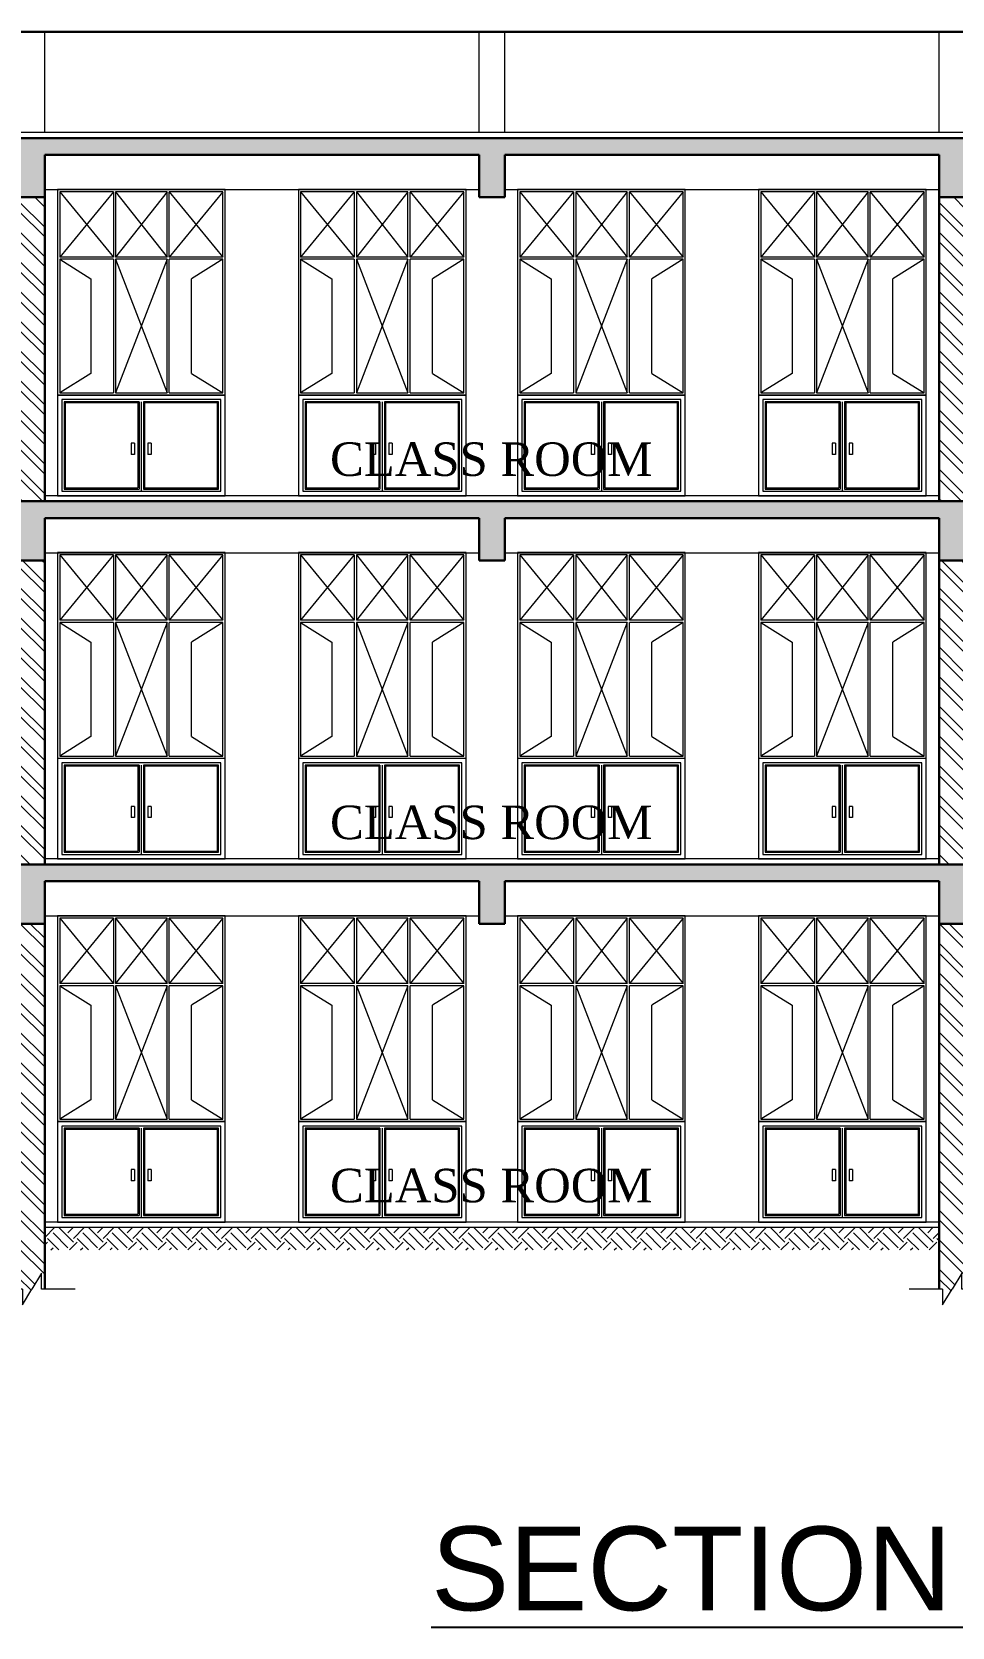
# Model space of a CAD drawing. Header units: metres. Extents: x 1545540 to 2027037, y 435419 to 693806.
# Drawn here: x 1978483 to 1986712, y 556136 to 570409 of the extents above; entities that cross this region are included whole.
import ezdxf

# ---------------------------------------------------------------- set-up
doc = ezdxf.new("R2010")
doc.units = ezdxf.units.M
doc.header["$LTSCALE"] = 1000
for name, color, linetype, lineweight in [('cb', 253, 'Continuous', 9), ('coloum hatch', 254, 'Continuous', 9), ('elevation', 1, 'Continuous', 13), ('elevation-2', 1, 'Continuous', 5), ('FLOOR FINISH', 10, 'Continuous', 15), ('Hatch', 8, 'Continuous', 13), ('SLAB', 5, 'Continuous', 30), ('Wall', 7, 'Continuous', 30), ('wall l', 7, 'Continuous', 20), ('Window', 150, 'Continuous', 15), ('Window n door', 150, 'Continuous', 15)]:
    doc.layers.add(name, color=color, linetype=linetype, lineweight=lineweight)
doc.layers.add('text', color=7, linetype='Continuous')
doc.styles.add('L120', font='simplex.shx', dxfattribs={"height": 1})
doc.styles.add('style1', font='')
doc.styles.get('style1').set_extended_font_data('Century Gothic')
pattern_1 = [(135, (6090270.98, 551136.73), (132.5825214, 132.5825214), []), (135, (6090182.6, 551136.73), (132.5825214, 132.5825214), [])]
pattern_2 = [(130, (5502746.58, 1027870.74), (-215.178055, -18.8256405), [22.5, -247.5]), (185, (5502746.58, 1027870.74), (41.6254, 225.65764), [18, -198]), (79.5486, (5502728.65, 1027869.17), (-173.552814, 206.831863), [19.122057, -210.342634]), (133.8158, (5502746.58, 1027930.74), (-320.172315, -49.655704), [33.75, -371.25]), (83.3644, (5502719.9, 1027926.6), (-280.398812, 292.23536), [28.683086, -315.5139]), (188.8158, (5502746.58, 1027930.74), (-280.398583, 292.23558), [27, -297]), (159, (5502716.58, 1027915.74), (-179.072116, -120.785667), [22.5, -247.5]), (214, (5502716.58, 1027915.74), (-72.9946, 217.545013), [18, -198]), (108.5486, (5502701.66, 1027905.67), (-252.066789, 96.759149), [19.122057, -210.342634]), (142.5, (5502746.58, 1027870.74), (-3.6479566, 99.8681561), [0, -195.6, 0, -201, 0, -198.75]), (172.5, (5502746.58, 1027870.74), (-78.9208612, 118.3235135), [0, -114.6, 0, -191.1, 0, -75.75]), (212.5, (5502813.48, 1027870.74), (-160.1467308, -6.7664615), [0, -75, 0, -234, 0, -310.5]), (222.5, (5502843.48, 1027870.74), (-174.955851, 30.0314947), [0, -97.5, 0, -155.4, 0, -220.5])]

# ---------------------------------------------------------------- blocks, each defined once
blk = doc.blocks.new('WS')
at = {"layer": 'Window n door', "ltscale": 0.05}
for p, q in [((4988.993, 75.704), (4989.473, 75.704)), ((4988.993, 75.119), (4988.993, 75.704)), ((4988.993, 75.704), (4989.473, 75.119)), ((4989.473, 75.704), (4988.993, 75.119)), ((4989.473, 75.119), (4989.473, 75.704)), ((4989.493, 75.704), (4989.953, 75.704)), ((4989.493, 75.119), (4989.493, 75.704)), ((4989.493, 75.704), (4989.953, 75.119)), ((4989.953, 75.704), (4989.493, 75.119)), ((4989.953, 75.704), (4989.953, 75.119)), ((4989.973, 75.704), (4990.453, 75.704)), ((4989.973, 75.704), (4989.973, 75.119)), ((4989.973, 75.704), (4990.453, 75.119)), ((4990.453, 75.704), (4989.973, 75.119)), ((4990.453, 75.704), (4990.453, 75.119)), ((4988.993, 75.119), (4989.473, 75.119)), ((4988.993, 75.099), (4989.473, 75.099)), ((4988.993, 73.904), (4988.993, 75.099)), ((4988.993, 75.099), (4989.273, 74.924)), ((4989.473, 73.904), (4989.473, 75.099)), ((4989.493, 75.119), (4989.953, 75.119)), ((4989.493, 75.099), (4989.953, 75.099)), ((4989.493, 73.904), (4989.493, 75.099)), ((4989.493, 75.099), (4989.953, 73.904)), ((4989.953, 75.099), (4989.493, 73.904)), ((4989.953, 75.099), (4989.953, 73.904)), ((4989.973, 75.119), (4990.453, 75.119)), ((4989.973, 75.099), (4990.453, 75.099)), ((4989.973, 75.099), (4989.973, 73.904)), ((4990.453, 75.099), (4990.173, 74.924)), ((4990.453, 75.099), (4990.453, 73.904)), ((4989.273, 74.078), (4989.273, 74.924)), ((4990.173, 74.924), (4990.173, 74.078)), ((4989.273, 74.078), (4988.993, 73.904)), ((4990.173, 74.078), (4990.453, 73.904)), ((4989.473, 73.904), (4988.993, 73.904)), ((4989.953, 73.904), (4989.493, 73.904)), ((4990.453, 73.904), (4989.973, 73.904))]:
    blk.add_line(p, q, dxfattribs=at)
blk.add_lwpolyline([(4988.973, 75.724), (4990.473, 75.724), (4990.473, 73.884), (4988.973, 73.884)], close=True, dxfattribs=at)
blk = doc.blocks.new('gjghj')
at = {"layer": 'wall l', "ltscale": 0.05}
for p, q in [((5060.719, -64.222), (5060.719, -64.081)), ((5060.719, -64.081), (5060.804, -64.222)), ((5060.419, -64.222), (5060.719, -64.222)), ((5060.89, -64.364), (5060.804, -64.222)), ((5060.89, -64.222), (5061.19, -64.222)), ((5060.89, -64.222), (5060.89, -64.364))]:
    blk.add_line(p, q, dxfattribs=at)
blk = doc.blocks.new('FHG')
at = {"layer": 'cb', "ltscale": 0.05}
for p, q in [((3498.604, -475.286), (3497.104, -475.286)), ((3497.104, -475.286), (3497.104, -476.186)), ((3498.604, -476.186), (3498.604, -475.286)), ((3498.564, -475.326), (3497.143, -475.326)), ((3497.143, -475.326), (3497.143, -476.146)), ((3497.823, -475.346), (3497.823, -476.116)), ((3497.833, -475.346), (3497.833, -476.126)), ((3497.853, -475.346), (3497.853, -476.146)), ((3498.544, -475.346), (3497.873, -475.346)), ((3497.873, -475.346), (3497.873, -476.126)), ((3497.883, -475.346), (3497.883, -476.116)), ((3498.534, -475.356), (3497.883, -475.356)), ((3498.534, -476.116), (3498.534, -475.356)), ((3498.544, -476.126), (3498.544, -475.346)), ((3498.564, -476.146), (3498.564, -475.326)), ((3497.763, -475.716), (3497.763, -475.816)), ((3497.793, -475.716), (3497.763, -475.716)), ((3497.793, -475.716), (3497.793, -475.816)), ((3497.913, -475.716), (3497.913, -475.816)), ((3497.943, -475.716), (3497.913, -475.716)), ((3497.943, -475.716), (3497.943, -475.816)), ((3497.793, -475.816), (3497.763, -475.816)), ((3497.943, -475.816), (3497.913, -475.816)), ((3497.143, -476.146), (3498.564, -476.146)), ((3497.873, -476.126), (3498.544, -476.126)), ((3497.883, -476.116), (3498.534, -476.116)), ((3497.104, -476.186), (3498.604, -476.186))]:
    blk.add_line(p, q, dxfattribs=at)
for points in [[(3497.833, -475.346), (3497.163, -475.346), (3497.163, -476.126), (3497.833, -476.126)], [(3497.823, -475.356), (3497.173, -475.356), (3497.173, -476.116), (3497.823, -476.116)]]:
    blk.add_lwpolyline(points, dxfattribs=at)

msp = doc.modelspace()

# ---------------------------------------------------------------- hatches: boundary and pattern name
at = {"layer": 'Hatch', "ltscale": 0.05}
h = msp.add_hatch(dxfattribs=at)
h.set_pattern_fill('AR-CONC', color=256, scale=30, style=0)
h.set_pattern_definition(pattern_2)
h.paths.add_polyline_path([(1961906.1397, 569458.8197), (1982712.0379, 569458.8197), (1999172.0379, 569458.8197), (2003287.0379, 569458.8197), (2003287.0379, 568928.8146), (2003057.0379, 568928.8146), (2003057.0379, 569308.8197), (1999172.0379, 569308.8197), (1999172.0379, 568928.8146), (1998942.0379, 568928.8146), (1998942.0379, 569308.8197), (1995057.0379, 569308.8197), (1995057.0379, 568928.8146), (1994826.1397, 568928.8146), (1994826.1397, 569308.8197), (1990942.0379, 569308.8197), (1990942.0379, 568928.8146), (1990712.0379, 568928.8146), (1990712.0379, 569308.8197), (1986827.0379, 569308.8197), (1986827.0379, 568928.8146), (1986597.0379, 568928.8146), (1986597.0379, 569308.8197), (1982712.0379, 569308.8197), (1982712.0379, 568928.8146), (1982482.0379, 568928.8146), (1982482.0379, 569308.8197), (1978597.0379, 569308.8197), (1978597.0379, 568928.8146), (1978367.0379, 568928.8146), (1978367.0379, 569308.8197), (1974482.0379, 569308.8197), (1974482.0379, 568928.8146), (1974252.0379, 568928.8146), (1974252.0379, 569308.8197), (1970367.0379, 569308.8197), (1970367.0379, 568928.8146), (1970137.0379, 568928.8146), (1970137.0379, 569308.8197), (1966252.0379, 569308.8197), (1966252.0379, 568928.8146), (1966022.0379, 568928.8146), (1966022.0379, 569308.8197), (1962136.1397, 569308.8197), (1962136.1397, 568928.8146), (1961906.1397, 568928.8146)])
h = msp.add_hatch(dxfattribs=at)
h.set_pattern_fill('ANSI32', color=256, scale=500, style=0)
h.set_pattern_definition(pattern_1)
h.paths.add_polyline_path([(1978367.0379, 562429.3765), (1978597.0379, 562429.3765), (1978597.0379, 559159.655), (1978567.9065, 559159.655), (1978567.9065, 559301.4346), (1978397.3436, 559017.8754), (1978397.3436, 559159.655), (1978367.0379, 559159.655), (1978367.0379, 559759.7254), (1978368.1501, 559759.7254), (1978368.1501, 560659.7254), (1978367.0379, 560659.7254)])
h.paths.add_polyline_path([(1978367.0379, 565679.0277), (1978597.0379, 565679.0277), (1978597.0379, 562959.3765), (1978367.0379, 562959.3765), (1978367.0379, 563009.3765), (1978368.1501, 563009.3765), (1978368.1501, 563909.3765), (1978367.0379, 563909.3765)])
h.paths.add_polyline_path([(1978367.0379, 568928.8146), (1978597.0379, 568928.8146), (1978597.0379, 566209.0277), (1978367.0379, 566209.0277), (1978367.0379, 566259.1686), (1978368.1501, 566259.1686), (1978368.1501, 567159.1686), (1978367.0379, 567159.1686)])
h = msp.add_hatch(dxfattribs=at)
h.set_pattern_fill('ANSI32', color=256, scale=500, style=0)
h.set_pattern_definition(pattern_1)
h.paths.add_polyline_path([(1986597.0379, 562429.3765), (1986827.0379, 562429.3765), (1986827.0379, 559159.655), (1986797.9065, 559159.655), (1986797.9065, 559301.4346), (1986627.3436, 559017.8754), (1986627.3436, 559159.655), (1986597.0379, 559159.655)])
h.paths.add_polyline_path([(1986597.0379, 565679.0277), (1986827.0379, 565679.0277), (1986827.0379, 562959.3765), (1986597.0379, 562959.3765)])
h.paths.add_polyline_path([(1986597.0379, 568928.8146), (1986827.0379, 568928.8146), (1986827.0379, 566209.0277), (1986597.0379, 566209.0277)])
h = msp.add_hatch(dxfattribs=at)
h.set_pattern_fill('AR-CONC', color=256, scale=30, style=0)
h.set_pattern_definition(pattern_2)
h.paths.add_polyline_path([(1961906.1397, 566209.0277), (1982712.0379, 566209.0277), (1999172.0379, 566209.0277), (2003287.0379, 566209.0277), (2003287.0379, 565679.0277), (2003057.0379, 565679.0277), (2003057.0379, 566059.0277), (1999172.0379, 566059.0277), (1999172.0379, 565679.0277), (1998942.0379, 565679.0277), (1998942.0379, 566059.0277), (1995057.0379, 566059.0277), (1995057.0379, 565679.0277), (1994826.1397, 565679.0277), (1994826.1397, 566059.0277), (1990942.0379, 566059.0277), (1990942.0379, 565679.0277), (1990712.0379, 565679.0277), (1990712.0379, 566059.0277), (1986827.0379, 566059.0277), (1986827.0379, 565679.0277), (1986597.0379, 565679.0277), (1986597.0379, 566059.0277), (1982712.0379, 566059.0277), (1982712.0379, 565679.0277), (1982482.0379, 565679.0277), (1982482.0379, 566059.0277), (1978597.0379, 566059.0277), (1978597.0379, 565679.0277), (1978367.0379, 565679.0277), (1978367.0379, 566059.0277), (1974482.0379, 566059.0277), (1974482.0379, 565679.0277), (1974252.0379, 565679.0277), (1974252.0379, 566059.0277), (1970367.0379, 566059.0277), (1970367.0379, 565679.0277), (1970137.0379, 565679.0277), (1970137.0379, 566059.0277), (1966252.0379, 566059.0277), (1966252.0379, 565679.0277), (1966022.0379, 565679.0277), (1966022.0379, 566059.0277), (1962136.1397, 566059.0277), (1962136.1397, 565679.0277), (1961906.1397, 565679.0277)])
h = msp.add_hatch(dxfattribs=at)
h.set_pattern_fill('AR-CONC', color=256, scale=30, style=0)
h.set_pattern_definition(pattern_2)
h.paths.add_polyline_path([(1982712.0379, 562809.3765), (1982712.0379, 562429.3765), (1982482.0379, 562429.3765), (1982482.0379, 562809.3765), (1978597.0379, 562809.3765), (1978597.0379, 562429.3765), (1978367.0379, 562429.3765), (1978367.0379, 562809.3765), (1974482.0379, 562809.3765), (1974482.0379, 562429.3765), (1974252.0379, 562429.3765), (1974252.0379, 562809.3765), (1970367.0379, 562809.3765), (1970367.0379, 562429.3765), (1970137.0379, 562429.3765), (1970137.0379, 562809.3765), (1966252.0379, 562809.3765), (1966252.0379, 562429.3765), (1966022.0379, 562429.3765), (1966022.0379, 562809.3765), (1962136.1397, 562809.3765), (1962136.1397, 562429.3765), (1961906.1397, 562429.3765), (1961906.1397, 562959.3765), (1982712.0379, 562959.3765), (1999172.0379, 562959.3765), (2003287.0379, 562959.3765), (2003287.0379, 562429.3765), (2003057.0379, 562429.3765), (2003057.0379, 562809.3765), (1999172.0379, 562809.3765), (1999172.0379, 562429.3765), (1998942.0379, 562429.3765), (1998942.0379, 562809.3765), (1995057.0379, 562809.3765), (1995057.0379, 562429.3765), (1994826.1397, 562429.3765), (1994826.1397, 562809.3765), (1990942.0379, 562809.3765), (1990942.0379, 562429.3765), (1990712.0379, 562429.3765), (1990712.0379, 562809.3765), (1986827.0379, 562809.3765), (1986827.0379, 562429.3765), (1986597.0379, 562429.3765), (1986597.0379, 562809.3765)])

# ---------------------------------------------------------------- linework, layer by layer
at = {"layer": 'coloum hatch', "ltscale": 0.05}
for p, q in [((1978597.0379, 569508.8197), (1978597.0379, 570408.8197)), ((1982482.0379, 569508.8197), (1982482.0379, 570408.8197)), ((1982712.0379, 569508.8197), (1982712.0379, 570408.8197)), ((1986597.0379, 569508.8197), (1986597.0379, 570408.8197)), ((1978597.0379, 568928.8146), (1978597.0379, 566209.1686)), ((1978597.0379, 565679.0277), (1978597.0379, 562959.3765)), ((1978597.0379, 562429.3765), (1978597.0379, 559159.655))]:
    msp.add_line(p, q, dxfattribs=at)
at = {"layer": 'elevation', "ltscale": 0.05}
for p, q in [((2003290.5201, 569508.8197), (1962136.1397, 569508.8197)), ((1986597.0379, 566259.0277), (1978597.0379, 566259.0277)), ((1986597.0379, 563009.3765), (1978597.0379, 563009.3765))]:
    msp.add_line(p, q, dxfattribs=at)
at = {"layer": 'elevation-2', "ltscale": 0.05}
for p, q in [((1978597.0379, 568998.8146), (1982482.0379, 568998.8146)), ((1982712.0379, 568998.8146), (1986597.0379, 568998.8146)), ((1978597.0379, 565749.0277), (1982482.0379, 565749.0277)), ((1982712.0379, 565749.0277), (1986597.0379, 565749.0277)), ((1978597.0379, 562499.3765), (1982482.0379, 562499.3765)), ((1982712.0379, 562499.3765), (1986597.0379, 562499.3765))]:
    msp.add_line(p, q, dxfattribs=at)
at = {"layer": 'FLOOR FINISH', "ltscale": 0.05}
for p, q in [((1986597.0379, 566259.1686), (1978597.0379, 566259.1686)), ((1986597.0379, 563009.3765), (1978597.0379, 563009.3765)), ((1986597.0379, 559759.7254), (1978597.0379, 559759.7254))]:
    msp.add_line(p, q, dxfattribs=at)
at = {"layer": 'SLAB', "ltscale": 0.05}
for p, q in [((1982712.0379, 569458.8197), (1961906.1397, 569458.8197)), ((1999172.0379, 569458.8197), (1982712.0379, 569458.8197)), ((1982482.0379, 569308.8197), (1978597.0379, 569308.8197)), ((1978597.0379, 568928.8146), (1978597.0379, 569308.8197)), ((1982482.0379, 568928.8146), (1982482.0379, 569308.8197)), ((1986597.0379, 569308.8197), (1982712.0379, 569308.8197)), ((1982712.0379, 568928.8146), (1982712.0379, 569308.8197)), ((1986597.0379, 568928.8146), (1986597.0379, 569308.8197)), ((1978597.0379, 568928.8146), (1978367.0379, 568928.8146)), ((1982712.0379, 568928.8146), (1982482.0379, 568928.8146)), ((1986827.0379, 568928.8146), (1986597.0379, 568928.8146)), ((1982712.0379, 566209.0277), (1961906.1397, 566209.0277)), ((1999172.0379, 566209.0277), (1982712.0379, 566209.0277)), ((1982482.0379, 566059.0277), (1978597.0379, 566059.0277)), ((1978597.0379, 565679.0277), (1978597.0379, 566059.0277)), ((1982482.0379, 565679.0277), (1982482.0379, 566059.0277)), ((1986597.0379, 566059.0277), (1982712.0379, 566059.0277)), ((1982712.0379, 565679.0277), (1982712.0379, 566059.0277)), ((1986597.0379, 565679.0277), (1986597.0379, 566059.0277)), ((1978597.0379, 565679.0277), (1978367.0379, 565679.0277)), ((1982712.0379, 565679.0277), (1982482.0379, 565679.0277)), ((1986827.0379, 565679.0277), (1986597.0379, 565679.0277)), ((1982712.0379, 562959.3765), (1961906.1397, 562959.3765)), ((1999172.0379, 562959.3765), (1982712.0379, 562959.3765)), ((1982482.0379, 562809.3765), (1978597.0379, 562809.3765)), ((1978597.0379, 562429.3765), (1978597.0379, 562809.3765)), ((1982482.0379, 562429.3765), (1982482.0379, 562809.3765)), ((1986597.0379, 562809.3765), (1982712.0379, 562809.3765)), ((1982712.0379, 562429.3765), (1982712.0379, 562809.3765)), ((1986597.0379, 562429.3765), (1986597.0379, 562809.3765)), ((1978597.0379, 562429.3765), (1978367.0379, 562429.3765)), ((1982712.0379, 562429.3765), (1982482.0379, 562429.3765)), ((1986827.0379, 562429.3765), (1986597.0379, 562429.3765))]:
    msp.add_line(p, q, dxfattribs=at)
at = {"layer": 'Wall', "ltscale": 0.05}
for p, q in [((2003287.0379, 570408.8197), (1962136.1397, 570408.8197)), ((1978597.0379, 566209.1686), (1978597.0379, 568928.8146)), ((1986597.0379, 566209.1686), (1986597.0379, 568928.8146)), ((1978597.0379, 562959.3765), (1978597.0379, 565679.0277)), ((1986597.0379, 562959.3765), (1986597.0379, 565679.0277)), ((1978597.0379, 559159.655), (1978597.0379, 562429.3765)), ((1986597.0379, 559159.655), (1986597.0379, 562429.3765))]:
    msp.add_line(p, q, dxfattribs=at)
at = {"layer": 'wall l', "ltscale": 0.05}
for p, q in [((1978597.0379, 559620.9197), (1978685.8436, 559709.7254)), ((1986597.0379, 559709.7254), (1978597.0379, 559709.7254)), ((1978803.9428, 559529.5139), (1978671.3603, 559662.0965)), ((1978853.6612, 559579.2324), (1978723.1682, 559709.7254)), ((1978803.9428, 559662.0965), (1978851.5717, 559709.7254)), ((1978853.6612, 559612.378), (1978951.0086, 559709.7254)), ((1979069.1078, 559529.5139), (1978936.5253, 559662.0965)), ((1979118.8263, 559579.2324), (1978988.3333, 559709.7254)), ((1979069.1078, 559662.0965), (1979116.7368, 559709.7254)), ((1979118.8263, 559612.378), (1979216.1737, 559709.7254)), ((1979334.2729, 559529.5139), (1979201.6904, 559662.0965)), ((1979383.9913, 559579.2324), (1979253.4983, 559709.7254)), ((1979334.2729, 559662.0965), (1979381.9018, 559709.7254)), ((1979383.9913, 559612.378), (1979481.3387, 559709.7254)), ((1979599.4379, 559529.5139), (1979466.8554, 559662.0965)), ((1979649.1564, 559579.2324), (1979518.6634, 559709.7254)), ((1979599.4379, 559662.0965), (1979647.0669, 559709.7254)), ((1979649.1564, 559612.378), (1979746.5037, 559709.7254)), ((1979864.603, 559529.5139), (1979732.0204, 559662.0965)), ((1979914.3214, 559579.2324), (1979783.8284, 559709.7254)), ((1979864.603, 559662.0965), (1979912.2319, 559709.7254)), ((1979914.3214, 559612.378), (1980011.6688, 559709.7254)), ((1980129.768, 559529.5139), (1979997.1855, 559662.0965)), ((1980179.4864, 559579.2324), (1980048.9934, 559709.7254)), ((1980129.768, 559662.0965), (1980177.3969, 559709.7254)), ((1980179.4864, 559612.378), (1980276.8338, 559709.7254)), ((1980394.933, 559529.5139), (1980262.3505, 559662.0965)), ((1980444.6515, 559579.2324), (1980314.1585, 559709.7254)), ((1980394.933, 559662.0965), (1980442.562, 559709.7254)), ((1980444.6515, 559612.378), (1980541.9989, 559709.7254)), ((1980660.0981, 559529.5139), (1980527.5156, 559662.0965)), ((1980709.8165, 559579.2324), (1980579.3235, 559709.7254)), ((1980660.0981, 559662.0965), (1980707.727, 559709.7254)), ((1980709.8165, 559612.378), (1980807.1639, 559709.7254)), ((1980925.2631, 559529.5139), (1980792.6806, 559662.0965)), ((1980974.9816, 559579.2324), (1980844.4886, 559709.7254)), ((1980925.2631, 559662.0965), (1980972.8921, 559709.7254)), ((1980974.9816, 559612.378), (1981072.329, 559709.7254)), ((1981190.4282, 559529.5139), (1981057.8457, 559662.0965)), ((1981240.1466, 559579.2324), (1981109.6536, 559709.7254)), ((1981190.4282, 559662.0965), (1981238.0571, 559709.7254)), ((1981240.1466, 559612.378), (1981337.494, 559709.7254)), ((1981455.5932, 559529.5139), (1981323.0107, 559662.0965)), ((1981505.3117, 559579.2324), (1981374.8187, 559709.7254)), ((1981455.5932, 559662.0965), (1981503.2222, 559709.7254)), ((1981505.3117, 559612.378), (1981602.659, 559709.7254)), ((1981720.7583, 559529.5139), (1981588.1757, 559662.0965)), ((1981770.4767, 559579.2324), (1981639.9837, 559709.7254)), ((1981720.7583, 559662.0965), (1981768.3872, 559709.7254)), ((1981770.4767, 559612.378), (1981867.8241, 559709.7254)), ((1981985.9233, 559529.5139), (1981853.3408, 559662.0965)), ((1982035.6417, 559579.2324), (1981905.1487, 559709.7254)), ((1981985.9233, 559662.0965), (1982033.5522, 559709.7254)), ((1982035.6417, 559612.378), (1982132.9891, 559709.7254)), ((1982251.0883, 559529.5139), (1982118.5058, 559662.0965)), ((1982300.8068, 559579.2324), (1982170.3138, 559709.7254)), ((1982251.0883, 559662.0965), (1982298.7173, 559709.7254)), ((1982300.8068, 559612.378), (1982398.1542, 559709.7254)), ((1982516.2534, 559529.5139), (1982383.6709, 559662.0965)), ((1982565.9718, 559579.2324), (1982435.4788, 559709.7254)), ((1982516.2534, 559662.0965), (1982563.8823, 559709.7254)), ((1982565.9718, 559612.378), (1982663.3192, 559709.7254)), ((1982781.4184, 559529.5139), (1982648.8359, 559662.0965)), ((1982831.1369, 559579.2324), (1982700.6439, 559709.7254)), ((1982781.4184, 559662.0965), (1982829.0474, 559709.7254)), ((1982831.1369, 559612.378), (1982928.4843, 559709.7254)), ((1983046.5835, 559529.5139), (1982914.001, 559662.0965)), ((1983096.3019, 559579.2324), (1982965.8089, 559709.7254)), ((1983046.5835, 559662.0965), (1983094.2124, 559709.7254)), ((1983096.3019, 559612.378), (1983193.6493, 559709.7254)), ((1983311.7485, 559529.5139), (1983179.166, 559662.0965)), ((1983361.467, 559579.2324), (1983230.974, 559709.7254)), ((1983311.7485, 559662.0965), (1983359.3775, 559709.7254)), ((1983361.467, 559612.378), (1983458.8143, 559709.7254)), ((1983576.9136, 559529.5139), (1983444.331, 559662.0965)), ((1983626.632, 559579.2324), (1983496.139, 559709.7254)), ((1983576.9136, 559662.0965), (1983624.5425, 559709.7254)), ((1983626.632, 559612.378), (1983723.9794, 559709.7254)), ((1983842.0786, 559529.5139), (1983709.4961, 559662.0965)), ((1983891.797, 559579.2324), (1983761.304, 559709.7254)), ((1983842.0786, 559662.0965), (1983889.7075, 559709.7254)), ((1983891.797, 559612.378), (1983989.1444, 559709.7254)), ((1984107.2436, 559529.5139), (1983974.6611, 559662.0965)), ((1984156.9621, 559579.2324), (1984026.4691, 559709.7254)), ((1984107.2436, 559662.0965), (1984154.8726, 559709.7254)), ((1984156.9621, 559612.378), (1984254.3095, 559709.7254)), ((1984372.4087, 559529.5139), (1984239.8262, 559662.0965)), ((1984422.1271, 559579.2324), (1984291.6341, 559709.7254)), ((1984372.4087, 559662.0965), (1984420.0376, 559709.7254)), ((1984422.1271, 559612.378), (1984519.4745, 559709.7254)), ((1984637.5737, 559529.5139), (1984504.9912, 559662.0965)), ((1984687.2922, 559579.2324), (1984556.7992, 559709.7254)), ((1984637.5737, 559662.0965), (1984685.2027, 559709.7254)), ((1984687.2922, 559612.378), (1984784.6396, 559709.7254)), ((1984902.7388, 559529.5139), (1984770.1563, 559662.0965)), ((1984952.4572, 559579.2324), (1984821.9642, 559709.7254)), ((1984902.7388, 559662.0965), (1984950.3677, 559709.7254)), ((1984952.4572, 559612.378), (1985049.8046, 559709.7254)), ((1985167.9038, 559529.5139), (1985035.3213, 559662.0965)), ((1985217.6223, 559579.2324), (1985087.1293, 559709.7254)), ((1985167.9038, 559662.0965), (1985215.5328, 559709.7254)), ((1985217.6223, 559612.378), (1985314.9696, 559709.7254)), ((1985433.0689, 559529.5139), (1985300.4863, 559662.0965)), ((1985482.7873, 559579.2324), (1985352.2943, 559709.7254)), ((1985433.0689, 559662.0965), (1985480.6978, 559709.7254)), ((1985482.7873, 559612.378), (1985580.1347, 559709.7254)), ((1985698.2339, 559529.5139), (1985565.6514, 559662.0965)), ((1985747.9523, 559579.2324), (1985617.4593, 559709.7254)), ((1985698.2339, 559662.0965), (1985745.8628, 559709.7254)), ((1985747.9523, 559612.378), (1985845.2997, 559709.7254)), ((1985963.3989, 559529.5139), (1985830.8164, 559662.0965)), ((1986013.1174, 559579.2324), (1985882.6244, 559709.7254)), ((1985963.3989, 559662.0965), (1986011.0279, 559709.7254)), ((1986013.1174, 559612.378), (1986110.4648, 559709.7254)), ((1986228.564, 559529.5139), (1986095.9815, 559662.0965)), ((1986278.2824, 559579.2324), (1986147.7894, 559709.7254)), ((1986228.564, 559662.0965), (1986276.1929, 559709.7254)), ((1986278.2824, 559612.378), (1986375.6298, 559709.7254)), ((1986493.729, 559529.5139), (1986361.1465, 559662.0965)), ((1986543.4475, 559579.2324), (1986412.9545, 559709.7254)), ((1986493.729, 559662.0965), (1986541.358, 559709.7254)), ((1986543.4475, 559612.378), (1986597.0379, 559665.9685)), ((1978597.0379, 559554.6285), (1978621.6418, 559579.2324)), ((1978724.2944, 559509.7254), (1978621.6418, 559612.378)), ((1978651.5717, 559509.7254), (1978671.3603, 559529.5139)), ((1978817.2999, 559509.7254), (1978886.8069, 559579.2324)), ((1978989.4595, 559509.7254), (1978886.8069, 559612.378)), ((1978916.7368, 559509.7254), (1978936.5253, 559529.5139)), ((1979082.4649, 559509.7254), (1979151.9719, 559579.2324)), ((1979254.6245, 559509.7254), (1979151.9719, 559612.378)), ((1979181.9018, 559509.7254), (1979201.6904, 559529.5139)), ((1979347.63, 559509.7254), (1979417.1369, 559579.2324)), ((1979519.7896, 559509.7254), (1979417.1369, 559612.378)), ((1979447.0669, 559509.7254), (1979466.8554, 559529.5139)), ((1979612.795, 559509.7254), (1979682.302, 559579.2324)), ((1979784.9546, 559509.7254), (1979682.302, 559612.378)), ((1979712.2319, 559509.7254), (1979732.0204, 559529.5139)), ((1979877.96, 559509.7254), (1979947.467, 559579.2324)), ((1980050.1197, 559509.7254), (1979947.467, 559612.378)), ((1979977.3969, 559509.7254), (1979997.1855, 559529.5139)), ((1980143.1251, 559509.7254), (1980212.6321, 559579.2324)), ((1980315.2847, 559509.7254), (1980212.6321, 559612.378)), ((1980242.562, 559509.7254), (1980262.3505, 559529.5139)), ((1980408.2901, 559509.7254), (1980477.7971, 559579.2324)), ((1980580.4497, 559509.7254), (1980477.7971, 559612.378)), ((1980507.727, 559509.7254), (1980527.5156, 559529.5139)), ((1980673.4552, 559509.7254), (1980742.9622, 559579.2324)), ((1980845.6148, 559509.7254), (1980742.9622, 559612.378)), ((1980772.8921, 559509.7254), (1980792.6806, 559529.5139)), ((1980938.6202, 559509.7254), (1981008.1272, 559579.2324)), ((1981110.7798, 559509.7254), (1981008.1272, 559612.378)), ((1981038.0571, 559509.7254), (1981057.8457, 559529.5139)), ((1981203.7853, 559509.7254), (1981273.2922, 559579.2324)), ((1981375.9449, 559509.7254), (1981273.2922, 559612.378)), ((1981303.2222, 559509.7254), (1981323.0107, 559529.5139)), ((1981468.9503, 559509.7254), (1981538.4573, 559579.2324)), ((1981641.1099, 559509.7254), (1981538.4573, 559612.378)), ((1981568.3872, 559509.7254), (1981588.1757, 559529.5139)), ((1981734.1153, 559509.7254), (1981803.6223, 559579.2324)), ((1981906.275, 559509.7254), (1981803.6223, 559612.378)), ((1981833.5522, 559509.7254), (1981853.3408, 559529.5139)), ((1981999.2804, 559509.7254), (1982068.7874, 559579.2324)), ((1982171.44, 559509.7254), (1982068.7874, 559612.378)), ((1982098.7173, 559509.7254), (1982118.5058, 559529.5139)), ((1982264.4454, 559509.7254), (1982333.9524, 559579.2324)), ((1982436.605, 559509.7254), (1982333.9524, 559612.378)), ((1982363.8823, 559509.7254), (1982383.6709, 559529.5139)), ((1982529.6105, 559509.7254), (1982599.1175, 559579.2324)), ((1982701.7701, 559509.7254), (1982599.1175, 559612.378)), ((1982629.0474, 559509.7254), (1982648.8359, 559529.5139)), ((1982794.7755, 559509.7254), (1982864.2825, 559579.2324)), ((1982966.9351, 559509.7254), (1982864.2825, 559612.378)), ((1982894.2124, 559509.7254), (1982914.001, 559529.5139)), ((1983059.9406, 559509.7254), (1983129.4476, 559579.2324)), ((1983232.1002, 559509.7254), (1983129.4476, 559612.378)), ((1983159.3775, 559509.7254), (1983179.166, 559529.5139)), ((1983325.1056, 559509.7254), (1983394.6126, 559579.2324)), ((1983497.2652, 559509.7254), (1983394.6126, 559612.378)), ((1983424.5425, 559509.7254), (1983444.331, 559529.5139)), ((1983590.2706, 559509.7254), (1983659.7776, 559579.2324)), ((1983762.4303, 559509.7254), (1983659.7776, 559612.378)), ((1983689.7075, 559509.7254), (1983709.4961, 559529.5139)), ((1983855.4357, 559509.7254), (1983924.9427, 559579.2324)), ((1984027.5953, 559509.7254), (1983924.9427, 559612.378)), ((1983954.8726, 559509.7254), (1983974.6611, 559529.5139)), ((1984120.6007, 559509.7254), (1984190.1077, 559579.2324)), ((1984292.7603, 559509.7254), (1984190.1077, 559612.378)), ((1984220.0376, 559509.7254), (1984239.8262, 559529.5139)), ((1984385.7658, 559509.7254), (1984455.2728, 559579.2324)), ((1984557.9254, 559509.7254), (1984455.2728, 559612.378)), ((1984485.2027, 559509.7254), (1984504.9912, 559529.5139)), ((1984650.9308, 559509.7254), (1984720.4378, 559579.2324)), ((1984823.0904, 559509.7254), (1984720.4378, 559612.378)), ((1984750.3677, 559509.7254), (1984770.1563, 559529.5139)), ((1984916.0959, 559509.7254), (1984985.6029, 559579.2324)), ((1985088.2555, 559509.7254), (1984985.6029, 559612.378)), ((1985015.5328, 559509.7254), (1985035.3213, 559529.5139)), ((1985181.2609, 559509.7254), (1985250.7679, 559579.2324)), ((1985353.4205, 559509.7254), (1985250.7679, 559612.378)), ((1985280.6978, 559509.7254), (1985300.4863, 559529.5139)), ((1985446.4259, 559509.7254), (1985515.9329, 559579.2324)), ((1985618.5856, 559509.7254), (1985515.9329, 559612.378)), ((1985545.8628, 559509.7254), (1985565.6514, 559529.5139)), ((1985711.591, 559509.7254), (1985781.098, 559579.2324)), ((1985883.7506, 559509.7254), (1985781.098, 559612.378)), ((1985811.0279, 559509.7254), (1985830.8164, 559529.5139)), ((1985976.756, 559509.7254), (1986046.263, 559579.2324)), ((1986148.9156, 559509.7254), (1986046.263, 559612.378)), ((1986076.1929, 559509.7254), (1986095.9815, 559529.5139)), ((1986241.9211, 559509.7254), (1986311.4281, 559579.2324)), ((1986414.0807, 559509.7254), (1986311.4281, 559612.378)), ((1986341.358, 559509.7254), (1986361.1465, 559529.5139)), ((1986507.0861, 559509.7254), (1986576.5931, 559579.2324)), ((1986597.0379, 559591.9332), (1986576.5931, 559612.378))]:
    msp.add_line(p, q, dxfattribs=at)

# ---------------------------------------------------------------- block references
at = {"layer": 'cb', "xscale": 999.9999998279076, "yscale": 999.9999998279076, "zscale": 999.9999998279076}
for p in [(-1518392.6756, 1042444.6294), (-1516237.6756, 1042444.6294), (-1514277.6756, 1042444.6294), (-1512122.6756, 1042444.6294), (-1518392.6756, 1039194.8374), (-1516237.6756, 1039194.8374), (-1514277.6756, 1039194.8374), (-1512122.6756, 1039194.8374), (-1518392.6756, 1035945.1863), (-1516237.6756, 1035945.1863), (-1514277.6756, 1035945.1863), (-1512122.6756, 1035945.1863)]:
    msp.add_blockref('FHG', p, dxfattribs=at)
at = {"layer": 'Wall', "xscale": -999.9999998279076, "yscale": 999.9999998279076, "zscale": 999.9999998279076}
for p in [(7039286.9135, 623382.0546), (7047516.9135, 623382.0546)]:
    msp.add_blockref('gjghj', p, dxfattribs=at)
at = {"layer": 'Window', "xscale": -999.9999998279076, "yscale": 999.9999998279076, "zscale": 999.9999998279076}
for p in [(6969183.9059, 493275.1947), (6971338.9059, 493275.1947), (6973298.9059, 493275.1947), (6975453.9059, 493275.1947), (6969183.9059, 490025.4027), (6971338.9059, 490025.4027), (6973298.9059, 490025.4027), (6975453.9059, 490025.4027), (6969183.9059, 486775.7516), (6971338.9059, 486775.7516), (6973298.9059, 486775.7516), (6975453.9059, 486775.7516)]:
    msp.add_blockref('WS', p, dxfattribs=at)

# ---------------------------------------------------------------- texts
at = {"layer": 'text', "char_height": 300, "width": 4832.064043, "attachment_point": 1, "rotation": 0.00000001, "style": 'L120'}
for insert in [(1980129.4125, 566736.0468), (1980129.4125, 563486.2547), (1980129.4125, 560236.6036)]:
    msp.add_mtext('\\pi1019.4;{\\fTimes New Roman|b0|i0|c0|p18;CLASS ROOM}', dxfattribs=dict(at, insert=insert))
at = {"layer": 'text', "insert": (1982052.4089, 557035.5443), "char_height": 750, "width": 26669.839272, "attachment_point": 1, "style": 'style1'}
msp.add_mtext('{\\fArial|b0|i0|c0|p34;\\LSECTION - BB}', dxfattribs=at)

doc.saveas('drawing.dxf')
